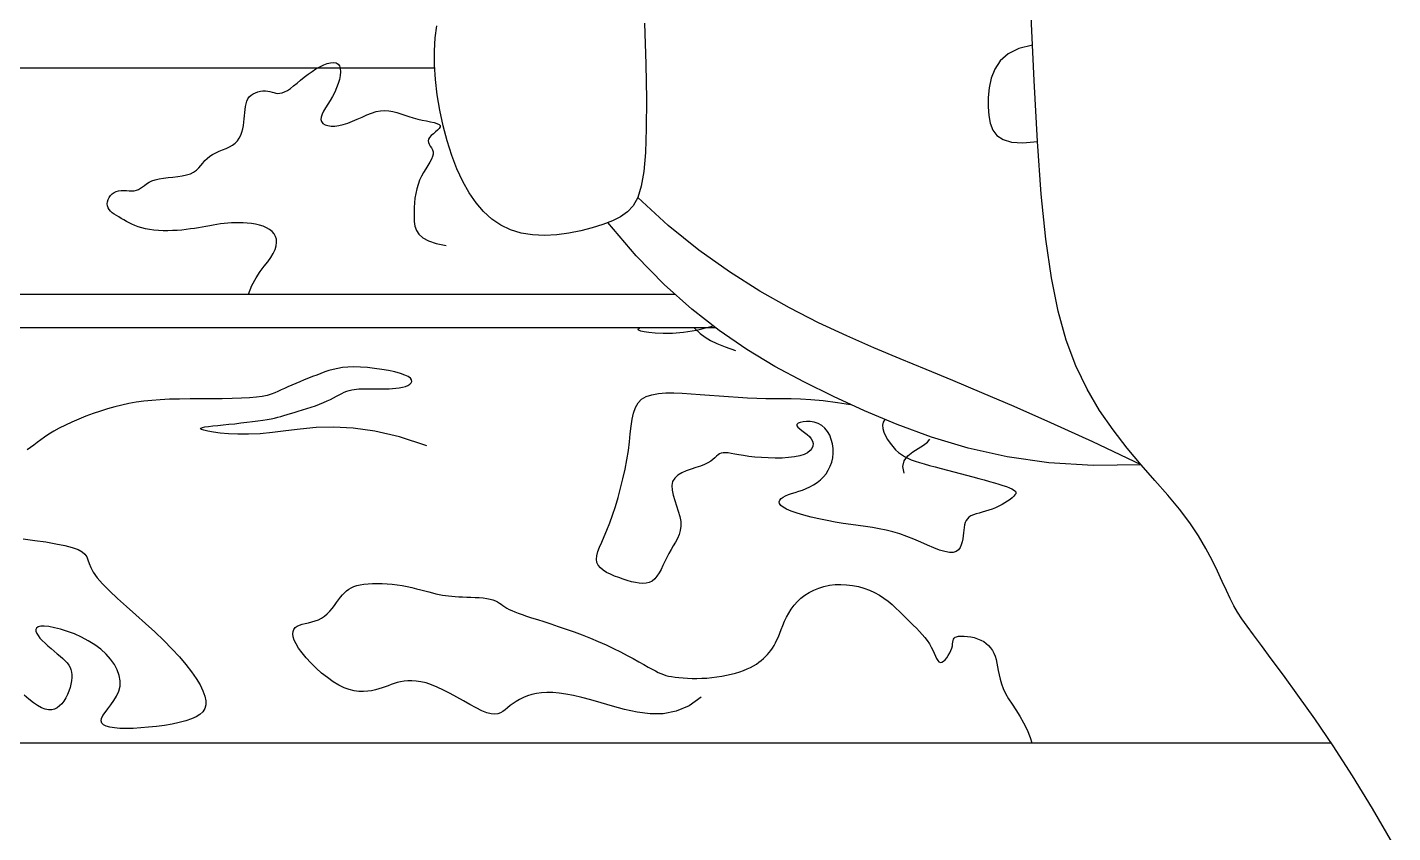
# Model space of a CAD drawing. Extents: x 560 to 725, y 213 to 408.
# Drawn here: x 673.17 to 719.8, y 298.46 to 325.99 of the extents above; entities that cross this region are included whole.
import ezdxf

# ---------------------------------------------------------------- set-up
doc = ezdxf.new("R2010")
doc.units = 0
doc.header["$LTSCALE"] = 10
doc.header["$MEASUREMENT"] = 0
for name, color, linetype in [('3', 3, 'CONTINUOUS'), ('4', 4, 'CONTINUOUS'), ('7', 7, 'CONTINUOUS')]:
    doc.layers.add(name, color=color, linetype=linetype)

msp = doc.modelspace()

# ---------------------------------------------------------------- linework, layer by layer
at = {"layer": '3'}
for p, q in [((622.854, 324.603), (687.081, 324.603)), ((619.779, 316.873), (695.291, 316.873))]:
    msp.add_line(p, q, dxfattribs=at)
for points in [[(707.5, 325.382), (707.034, 325.268), (706.672, 325.084), (706.402, 324.844), (706.212, 324.561), (706.088, 324.249), (706.017, 323.92), (705.988, 323.59), (705.987, 323.27), (706.006, 322.973), (706.053, 322.706), (706.142, 322.476), (706.286, 322.289), (706.497, 322.15), (706.789, 322.066), (707.176, 322.042), (707.668, 322.085)], [(680.717, 316.873), (680.84, 317.165), (680.979, 317.423), (681.119, 317.638), (681.254, 317.819), (681.378, 317.978), (681.485, 318.121), (681.569, 318.258), (681.629, 318.39), (681.667, 318.515), (681.682, 318.633), (681.676, 318.742), (681.648, 318.842), (681.6, 318.933), (681.532, 319.013), (681.445, 319.082), (681.341, 319.14), (681.224, 319.188), (681.097, 319.226), (680.961, 319.257), (680.822, 319.28), (680.68, 319.296), (680.54, 319.306), (680.404, 319.31), (680.272, 319.31), (680.143, 319.305), (680.016, 319.296), (679.891, 319.284), (679.767, 319.268), (679.644, 319.25), (679.52, 319.23), (679.396, 319.208), (679.27, 319.185), (679.142, 319.161), (679.01, 319.138), (678.876, 319.116), (678.737, 319.095), (678.593, 319.076), (678.444, 319.06), (678.289, 319.048), (678.129, 319.04), (677.968, 319.036), (677.807, 319.037), (677.648, 319.043), (677.494, 319.055), (677.346, 319.073), (677.206, 319.098), (677.077, 319.13), (676.957, 319.167), (676.845, 319.21), (676.741, 319.256), (676.643, 319.305), (676.55, 319.355), (676.461, 319.406), (676.375, 319.457), (676.291, 319.505), (676.211, 319.553), (676.136, 319.602), (676.068, 319.651), (676.009, 319.703), (675.961, 319.758), (675.925, 319.817), (675.903, 319.881), (675.897, 319.951), (675.905, 320.024), (675.927, 320.098), (675.962, 320.17), (676.008, 320.237), (676.065, 320.296), (676.131, 320.345), (676.205, 320.381), (676.286, 320.402), (676.373, 320.411), (676.462, 320.411), (676.553, 320.407), (676.644, 320.402), (676.732, 320.4), (676.817, 320.404), (676.895, 320.419), (676.966, 320.447), (677.032, 320.486), (677.098, 320.532), (677.166, 320.584), (677.241, 320.638), (677.325, 320.69), (677.423, 320.737), (677.537, 320.778), (677.67, 320.808), (677.819, 320.831), (677.977, 320.85), (678.14, 320.867), (678.303, 320.886), (678.46, 320.91), (678.606, 320.942), (678.736, 320.985), (678.847, 321.041), (678.941, 321.109), (679.022, 321.184), (679.095, 321.265), (679.165, 321.348), (679.236, 321.43), (679.312, 321.508), (679.398, 321.58), (679.496, 321.642), (679.605, 321.698), (679.721, 321.75), (679.839, 321.799), (679.957, 321.849), (680.07, 321.903), (680.174, 321.964), (680.267, 322.033), (680.344, 322.112), (680.407, 322.202), (680.457, 322.3), (680.497, 322.404), (680.527, 322.513), (680.549, 322.626), (680.566, 322.74), (680.578, 322.854), (680.588, 322.966), (680.597, 323.075), (680.607, 323.18), (680.621, 323.281), (680.64, 323.375), (680.666, 323.461), (680.701, 323.54), (680.748, 323.608), (680.808, 323.667), (680.878, 323.715), (680.956, 323.753), (681.04, 323.782), (681.127, 323.801), (681.214, 323.811), (681.3, 323.813), (681.381, 323.807), (681.456, 323.793), (681.526, 323.774), (681.592, 323.755), (681.659, 323.739), (681.726, 323.73), (681.797, 323.731), (681.873, 323.746), (681.957, 323.778), (682.05, 323.831), (682.152, 323.901), (682.262, 323.984), (682.379, 324.078), (682.501, 324.178), (682.628, 324.28), (682.759, 324.381), (682.892, 324.477), (683.027, 324.564), (683.161, 324.64), (683.291, 324.702), (683.414, 324.749), (683.527, 324.778), (683.628, 324.786), (683.713, 324.771), (683.78, 324.731), (683.826, 324.665), (683.853, 324.576), (683.86, 324.467), (683.851, 324.342), (683.826, 324.206), (683.785, 324.063), (683.732, 323.916), (683.667, 323.769), (683.591, 323.626), (683.511, 323.489), (683.429, 323.358), (683.353, 323.235), (683.286, 323.119), (683.234, 323.014), (683.202, 322.919), (683.195, 322.835), (683.216, 322.763), (683.265, 322.705), (683.338, 322.66), (683.432, 322.629), (683.544, 322.614), (683.671, 322.614), (683.811, 322.631), (683.96, 322.665), (684.115, 322.715), (684.274, 322.778), (684.437, 322.849), (684.601, 322.922), (684.764, 322.992), (684.925, 323.055), (685.083, 323.105), (685.235, 323.137), (685.38, 323.147), (685.52, 323.138), (685.657, 323.114), (685.792, 323.078), (685.927, 323.034), (686.063, 322.985), (686.204, 322.937), (686.349, 322.891), (686.501, 322.852), (686.653, 322.818), (686.801, 322.788), (686.938, 322.759), (687.059, 322.731), (687.158, 322.7), (687.229, 322.666), (687.265, 322.627), (687.265, 322.581), (687.233, 322.53), (687.178, 322.473), (687.11, 322.414), (687.036, 322.352), (686.965, 322.289), (686.907, 322.226), (686.869, 322.165), (686.857, 322.106), (686.869, 322.048), (686.895, 321.99), (686.931, 321.931), (686.969, 321.869), (687.003, 321.804), (687.025, 321.733), (687.029, 321.655), (687.011, 321.57), (686.972, 321.477), (686.917, 321.376), (686.851, 321.267), (686.778, 321.151), (686.704, 321.027), (686.632, 320.897), (686.566, 320.759), (686.512, 320.614), (686.468, 320.463), (686.434, 320.308), (686.408, 320.149), (686.391, 319.988), (686.38, 319.826), (686.376, 319.664), (686.378, 319.504), (686.385, 319.346), (686.408, 319.194), (686.457, 319.049), (686.544, 318.915), (686.678, 318.794), (686.871, 318.688), (687.135, 318.6), (687.479, 318.532)], [(696.599, 315.781), (696.511, 315.751), (696.019, 315.626), (695.585, 315.555), (695.206, 315.524), (694.883, 315.521), (694.615, 315.535), (694.4, 315.555), (694.238, 315.58), (694.123, 315.607), (694.056, 315.636), (694.031, 315.666), (694.047, 315.696), (694.102, 315.726), (694.104, 315.727)], [(695.941, 315.727), (695.97, 315.696), (696.149, 315.525), (696.319, 315.393), (696.504, 315.283), (696.724, 315.181), (697.001, 315.072), (697.357, 314.941)], [(686.813, 311.682), (685.877, 311.987), (685.041, 312.183), (684.295, 312.289), (683.627, 312.324), (683.028, 312.308), (682.488, 312.258), (681.995, 312.195), (681.54, 312.137), (681.115, 312.1), (680.721, 312.084), (680.361, 312.084), (680.039, 312.099), (679.758, 312.123), (679.522, 312.153), (679.334, 312.186), (679.197, 312.219), (679.114, 312.247), (679.081, 312.271), (679.093, 312.293), (679.146, 312.312), (679.235, 312.33), (679.355, 312.347), (679.501, 312.364), (679.669, 312.381), (679.854, 312.4), (680.05, 312.421), (680.254, 312.442), (680.46, 312.465), (680.664, 312.488), (680.861, 312.511), (681.046, 312.536), (681.215, 312.56), (681.364, 312.584), (681.495, 312.609), (681.614, 312.635), (681.723, 312.662), (681.829, 312.69), (681.933, 312.72), (682.042, 312.752), (682.159, 312.788), (682.286, 312.826), (682.423, 312.867), (682.567, 312.91), (682.714, 312.956), (682.862, 313.005), (683.008, 313.055), (683.149, 313.107), (683.282, 313.162), (683.405, 313.217), (683.518, 313.273), (683.624, 313.328), (683.723, 313.381), (683.817, 313.431), (683.906, 313.477), (683.993, 313.518), (684.079, 313.552), (684.164, 313.578), (684.249, 313.599), (684.332, 313.613), (684.412, 313.623), (684.49, 313.629), (684.564, 313.632), (684.633, 313.633), (684.697, 313.633), (684.756, 313.633), (684.81, 313.633), (684.864, 313.633), (684.919, 313.633), (684.978, 313.633), (685.043, 313.633), (685.117, 313.633), (685.202, 313.633), (685.299, 313.633), (685.408, 313.634), (685.523, 313.637), (685.641, 313.643), (685.759, 313.653), (685.874, 313.667), (685.982, 313.687), (686.08, 313.714), (686.164, 313.748), (686.231, 313.789), (686.277, 313.835), (686.298, 313.885), (686.291, 313.938), (686.252, 313.993), (686.177, 314.049), (686.064, 314.104), (685.91, 314.158), (685.721, 314.209), (685.506, 314.256), (685.273, 314.297), (685.03, 314.332), (684.785, 314.358), (684.547, 314.375), (684.323, 314.381), (684.12, 314.375), (683.937, 314.358), (683.77, 314.332), (683.615, 314.297), (683.47, 314.256), (683.33, 314.209), (683.192, 314.158), (683.054, 314.104), (682.911, 314.049), (682.766, 313.992), (682.621, 313.935), (682.476, 313.877), (682.335, 313.819), (682.198, 313.761), (682.068, 313.705), (681.947, 313.649), (681.835, 313.595), (681.727, 313.544), (681.616, 313.495), (681.494, 313.45), (681.354, 313.41), (681.19, 313.375), (680.994, 313.346), (680.759, 313.324), (680.482, 313.309), (680.167, 313.3), (679.826, 313.296), (679.466, 313.294), (679.097, 313.292), (678.727, 313.29), (678.367, 313.285), (678.026, 313.275), (677.709, 313.26), (677.416, 313.238), (677.142, 313.21), (676.883, 313.174), (676.634, 313.13), (676.392, 313.079), (676.152, 313.019), (675.91, 312.95), (675.664, 312.873), (675.415, 312.787), (675.167, 312.696), (674.924, 312.599), (674.689, 312.498), (674.466, 312.395), (674.259, 312.29), (674.072, 312.186), (673.905, 312.083), (673.758, 311.983), (673.626, 311.886), (673.504, 311.794), (673.389, 311.707), (673.278, 311.626), (673.165, 311.552)], [(702.455, 312.586), (702.454, 312.585), (702.401, 312.495), (702.38, 312.39), (702.389, 312.275), (702.423, 312.151), (702.478, 312.024), (702.55, 311.896), (702.634, 311.773), (702.727, 311.657), (702.824, 311.552), (702.922, 311.462), (703.022, 311.384), (703.127, 311.318), (703.239, 311.259), (703.36, 311.207), (703.492, 311.159), (703.638, 311.112), (703.8, 311.064), (703.98, 311.014), (704.174, 310.962), (704.38, 310.907), (704.594, 310.851), (704.812, 310.794), (705.031, 310.737), (705.249, 310.681), (705.46, 310.625), (705.663, 310.571), (705.855, 310.519), (706.035, 310.469), (706.202, 310.42), (706.355, 310.374), (706.492, 310.331), (706.612, 310.29), (706.713, 310.252), (706.795, 310.216), (706.857, 310.183), (706.901, 310.15), (706.927, 310.117), (706.935, 310.083), (706.926, 310.046), (706.901, 310.005), (706.859, 309.959), (706.803, 309.907), (706.734, 309.852), (706.652, 309.793), (706.56, 309.733), (706.46, 309.675), (706.354, 309.618), (706.242, 309.566), (706.127, 309.52), (706.011, 309.481), (705.895, 309.447), (705.782, 309.417), (705.674, 309.388), (705.572, 309.358), (705.48, 309.326), (705.398, 309.288), (705.33, 309.244), (705.276, 309.19), (705.235, 309.129), (705.205, 309.059), (705.183, 308.982), (705.168, 308.897), (705.156, 308.807), (705.146, 308.711), (705.135, 308.61), (705.12, 308.505), (705.1, 308.4), (705.07, 308.3), (705.027, 308.209), (704.968, 308.134), (704.89, 308.077), (704.789, 308.044), (704.663, 308.041), (704.509, 308.069), (704.33, 308.124), (704.13, 308.2), (703.914, 308.291), (703.686, 308.39), (703.45, 308.491), (703.21, 308.588), (702.97, 308.675), (702.734, 308.746), (702.501, 308.804), (702.268, 308.851), (702.033, 308.89), (701.794, 308.925), (701.549, 308.958), (701.297, 308.993), (701.034, 309.032), (700.761, 309.079), (700.482, 309.131), (700.206, 309.189), (699.938, 309.252), (699.686, 309.317), (699.458, 309.384), (699.259, 309.452), (699.098, 309.52), (698.979, 309.586), (698.9, 309.651), (698.859, 309.713), (698.85, 309.772), (698.87, 309.828), (698.915, 309.881), (698.981, 309.93), (699.065, 309.975), (699.163, 310.016), (699.272, 310.054), (699.39, 310.092), (699.515, 310.132), (699.643, 310.175), (699.772, 310.224), (699.901, 310.282), (700.025, 310.349), (700.144, 310.428), (700.255, 310.519), (700.357, 310.621), (700.448, 310.733), (700.527, 310.855), (700.593, 310.987), (700.643, 311.127), (700.676, 311.276), (700.691, 311.431), (700.689, 311.59), (700.668, 311.748), (700.629, 311.902), (700.573, 312.046), (700.5, 312.176), (700.409, 312.29), (700.302, 312.381), (700.179, 312.448), (700.046, 312.491), (699.911, 312.514), (699.781, 312.519), (699.663, 312.509), (699.565, 312.486), (699.493, 312.454), (699.456, 312.414), (699.457, 312.369), (699.491, 312.319), (699.55, 312.265), (699.627, 312.206), (699.712, 312.143), (699.799, 312.075), (699.879, 312.003), (699.944, 311.926), (699.987, 311.845), (700.006, 311.761), (700.001, 311.678), (699.968, 311.597), (699.909, 311.52), (699.82, 311.45), (699.702, 311.39), (699.553, 311.341), (699.374, 311.305), (699.169, 311.281), (698.947, 311.268), (698.713, 311.266), (698.476, 311.271), (698.242, 311.284), (698.019, 311.302), (697.812, 311.325), (697.629, 311.35), (697.468, 311.377), (697.328, 311.402), (697.206, 311.424), (697.101, 311.441), (697.011, 311.45), (696.934, 311.45), (696.869, 311.438), (696.811, 311.414), (696.759, 311.377), (696.707, 311.332), (696.651, 311.28), (696.586, 311.223), (696.509, 311.164), (696.415, 311.105), (696.299, 311.048), (696.159, 310.995), (696.003, 310.943), (695.838, 310.889), (695.675, 310.829), (695.521, 310.76), (695.386, 310.678), (695.279, 310.58), (695.209, 310.463), (695.181, 310.324), (695.19, 310.167), (695.226, 309.997), (695.28, 309.817), (695.342, 309.632), (695.403, 309.448), (695.454, 309.268), (695.485, 309.097), (695.49, 308.939), (695.47, 308.792), (695.43, 308.654), (695.374, 308.522), (695.306, 308.394), (695.231, 308.268), (695.154, 308.14), (695.079, 308.008), (695.008, 307.872), (694.942, 307.733), (694.877, 307.596), (694.812, 307.464), (694.745, 307.341), (694.674, 307.231), (694.596, 307.138), (694.509, 307.065), (694.412, 307.016), (694.306, 306.989), (694.191, 306.98), (694.068, 306.988), (693.938, 307.01), (693.802, 307.042), (693.661, 307.084), (693.517, 307.13), (693.369, 307.181), (693.223, 307.235), (693.083, 307.295), (692.953, 307.36), (692.838, 307.432), (692.741, 307.512), (692.667, 307.601), (692.622, 307.699), (692.606, 307.809), (692.619, 307.931), (692.656, 308.068), (692.713, 308.222), (692.786, 308.394), (692.871, 308.589), (692.964, 308.806), (693.061, 309.049), (693.158, 309.317), (693.254, 309.608), (693.346, 309.916), (693.433, 310.235), (693.513, 310.561), (693.585, 310.887), (693.646, 311.208), (693.696, 311.52), (693.732, 311.816), (693.762, 312.096), (693.791, 312.355), (693.826, 312.593), (693.873, 312.806), (693.938, 312.992), (694.029, 313.149), (694.151, 313.275), (694.31, 313.369), (694.503, 313.433), (694.726, 313.472), (694.975, 313.491), (695.246, 313.492), (695.536, 313.481), (695.839, 313.462), (696.153, 313.438), (696.473, 313.414), (696.796, 313.39), (697.121, 313.368), (697.445, 313.347), (697.766, 313.33), (698.08, 313.316), (698.387, 313.305), (698.683, 313.3), (698.969, 313.298), (699.261, 313.297), (699.576, 313.288), (699.933, 313.268), (700.349, 313.23), (700.844, 313.168), (701.279, 313.101)], [(703.117, 310.747), (703.067, 310.982), (703.117, 311.177), (703.24, 311.34), (703.41, 311.479), (703.597, 311.599), (703.776, 311.707), (703.918, 311.811), (703.996, 311.918)], [(673.025, 308.502), (673.421, 308.454), (673.795, 308.4), (674.138, 308.341), (674.443, 308.278), (674.7, 308.21), (674.902, 308.138), (675.043, 308.063), (675.136, 307.981), (675.196, 307.89), (675.239, 307.787), (675.281, 307.667), (675.336, 307.528), (675.422, 307.366), (675.552, 307.179), (675.74, 306.964), (675.977, 306.725), (676.253, 306.466), (676.557, 306.191), (676.878, 305.906), (677.204, 305.615), (677.526, 305.323), (677.83, 305.033), (678.109, 304.751), (678.36, 304.478), (678.582, 304.216), (678.774, 303.966), (678.936, 303.732), (679.066, 303.513), (679.164, 303.312), (679.23, 303.131), (679.262, 302.971), (679.261, 302.83), (679.227, 302.707), (679.161, 302.599), (679.062, 302.505), (678.932, 302.422), (678.771, 302.35), (678.579, 302.286), (678.357, 302.228), (678.112, 302.177), (677.851, 302.132), (677.58, 302.095), (677.307, 302.065), (677.039, 302.044), (676.783, 302.03), (676.545, 302.026), (676.332, 302.03), (676.147, 302.045), (675.991, 302.069), (675.866, 302.105), (675.772, 302.152), (675.712, 302.211), (675.687, 302.282), (675.699, 302.367), (675.747, 302.465), (675.823, 302.576), (675.918, 302.7), (676.022, 302.834), (676.125, 302.98), (676.218, 303.135), (676.291, 303.3), (676.333, 303.473), (676.338, 303.653), (676.306, 303.838), (676.239, 304.024), (676.14, 304.21), (676.011, 304.392), (675.855, 304.568), (675.674, 304.733), (675.471, 304.887), (675.249, 305.025), (675.014, 305.148), (674.774, 305.255), (674.535, 305.344), (674.306, 305.416), (674.094, 305.47), (673.904, 305.505), (673.746, 305.521), (673.624, 305.517), (673.538, 305.496), (673.484, 305.459), (673.459, 305.409), (673.462, 305.347), (673.488, 305.276), (673.535, 305.198), (673.6, 305.114), (673.68, 305.028), (673.772, 304.939), (673.873, 304.849), (673.978, 304.759), (674.085, 304.669), (674.19, 304.582), (674.29, 304.497), (674.381, 304.415), (674.46, 304.338), (674.528, 304.264), (674.583, 304.19), (674.627, 304.115), (674.659, 304.037), (674.681, 303.954), (674.691, 303.864), (674.69, 303.765), (674.679, 303.657), (674.657, 303.541), (674.626, 303.421), (674.586, 303.3), (674.538, 303.181), (674.482, 303.068), (674.418, 302.963), (674.348, 302.871), (674.272, 302.794), (674.189, 302.733), (674.099, 302.69), (674, 302.668), (673.894, 302.667), (673.778, 302.688), (673.653, 302.734), (673.518, 302.806), (673.373, 302.904), (673.219, 303.025), (673.06, 303.164)], [(696.185, 303.099), (695.77, 302.798), (695.335, 302.616), (694.889, 302.531), (694.44, 302.526), (693.995, 302.58), (693.563, 302.673), (693.151, 302.788), (692.768, 302.904), (692.42, 303.004), (692.105, 303.087), (691.82, 303.153), (691.562, 303.202), (691.328, 303.236), (691.114, 303.253), (690.917, 303.256), (690.734, 303.245), (690.562, 303.22), (690.401, 303.183), (690.251, 303.136), (690.112, 303.08), (689.983, 303.018), (689.865, 302.95), (689.757, 302.879), (689.66, 302.806), (689.573, 302.734), (689.492, 302.665), (689.412, 302.605), (689.329, 302.556), (689.237, 302.524), (689.132, 302.511), (689.008, 302.523), (688.863, 302.562), (688.691, 302.632), (688.498, 302.727), (688.287, 302.84), (688.065, 302.965), (687.838, 303.094), (687.609, 303.221), (687.385, 303.338), (687.17, 303.44), (686.97, 303.52), (686.785, 303.58), (686.612, 303.621), (686.452, 303.645), (686.304, 303.655), (686.166, 303.653), (686.037, 303.64), (685.918, 303.619), (685.805, 303.592), (685.698, 303.56), (685.595, 303.524), (685.492, 303.487), (685.39, 303.449), (685.284, 303.411), (685.173, 303.375), (685.055, 303.343), (684.929, 303.315), (684.793, 303.295), (684.649, 303.285), (684.496, 303.29), (684.335, 303.311), (684.165, 303.352), (683.988, 303.415), (683.802, 303.505), (683.61, 303.622), (683.415, 303.763), (683.221, 303.921), (683.033, 304.09), (682.856, 304.266), (682.695, 304.442), (682.553, 304.613), (682.435, 304.773), (682.346, 304.917), (682.284, 305.045), (682.247, 305.158), (682.234, 305.257), (682.243, 305.341), (682.273, 305.413), (682.321, 305.473), (682.387, 305.521), (682.467, 305.559), (682.56, 305.589), (682.662, 305.615), (682.771, 305.641), (682.884, 305.668), (682.998, 305.701), (683.109, 305.743), (683.216, 305.797), (683.316, 305.865), (683.41, 305.946), (683.497, 306.035), (683.578, 306.131), (683.656, 306.229), (683.729, 306.328), (683.799, 306.423), (683.867, 306.513), (683.934, 306.593), (684.001, 306.665), (684.071, 306.729), (684.146, 306.785), (684.228, 306.833), (684.318, 306.874), (684.42, 306.908), (684.534, 306.935), (684.664, 306.957), (684.806, 306.972), (684.959, 306.981), (685.12, 306.984), (685.288, 306.981), (685.459, 306.972), (685.632, 306.957), (685.804, 306.935), (685.973, 306.908), (686.138, 306.876), (686.299, 306.841), (686.455, 306.803), (686.604, 306.765), (686.746, 306.727), (686.881, 306.691), (687.008, 306.659), (687.126, 306.631), (687.237, 306.607), (687.344, 306.586), (687.449, 306.569), (687.555, 306.556), (687.664, 306.545), (687.78, 306.536), (687.903, 306.529), (688.036, 306.523), (688.176, 306.518), (688.32, 306.513), (688.464, 306.506), (688.605, 306.498), (688.74, 306.485), (688.865, 306.469), (688.977, 306.448), (689.073, 306.42), (689.155, 306.388), (689.227, 306.351), (689.292, 306.311), (689.353, 306.269), (689.414, 306.226), (689.477, 306.182), (689.546, 306.139), (689.624, 306.097), (689.713, 306.055), (689.816, 306.012), (689.933, 305.968), (690.066, 305.921), (690.219, 305.869), (690.392, 305.812), (690.588, 305.748), (690.807, 305.678), (691.046, 305.6), (691.301, 305.515), (691.568, 305.423), (691.843, 305.326), (692.121, 305.223), (692.398, 305.114), (692.67, 305.001), (692.934, 304.883), (693.187, 304.763), (693.427, 304.643), (693.653, 304.525), (693.863, 304.412), (694.055, 304.306), (694.227, 304.209), (694.379, 304.123), (694.509, 304.05), (694.62, 303.99), (694.718, 303.94), (694.808, 303.899), (694.894, 303.866), (694.981, 303.839), (695.073, 303.817), (695.176, 303.798), (695.293, 303.78), (695.424, 303.765), (695.566, 303.752), (695.717, 303.743), (695.876, 303.737), (696.041, 303.736), (696.21, 303.74), (696.38, 303.749), (696.551, 303.764), (696.72, 303.785), (696.887, 303.811), (697.05, 303.842), (697.207, 303.878), (697.357, 303.918), (697.5, 303.962), (697.633, 304.009), (697.756, 304.059), (697.869, 304.112), (697.973, 304.168), (698.069, 304.226), (698.156, 304.287), (698.237, 304.35), (698.312, 304.414), (698.382, 304.48), (698.447, 304.548), (698.508, 304.619), (698.565, 304.694), (698.62, 304.773), (698.672, 304.859), (698.723, 304.951), (698.772, 305.053), (698.821, 305.163), (698.87, 305.284), (698.921, 305.413), (698.975, 305.548), (699.035, 305.688), (699.101, 305.828), (699.176, 305.968), (699.261, 306.105), (699.358, 306.236), (699.469, 306.36), (699.592, 306.475), (699.728, 306.581), (699.875, 306.675), (700.033, 306.757), (700.2, 306.826), (700.377, 306.88), (700.562, 306.919), (700.755, 306.941), (700.953, 306.947), (701.153, 306.938), (701.353, 306.913), (701.552, 306.874), (701.745, 306.821), (701.932, 306.754), (702.108, 306.675), (702.273, 306.584), (702.427, 306.483), (702.572, 306.374), (702.708, 306.259), (702.838, 306.14), (702.962, 306.019), (703.081, 305.899), (703.198, 305.781), (703.313, 305.667), (703.426, 305.557), (703.534, 305.45), (703.638, 305.344), (703.735, 305.239), (703.825, 305.134), (703.907, 305.028), (703.979, 304.919), (704.041, 304.809), (704.095, 304.699), (704.142, 304.594), (704.185, 304.499), (704.225, 304.416), (704.265, 304.35), (704.307, 304.305), (704.354, 304.285), (704.405, 304.293), (704.46, 304.325), (704.517, 304.377), (704.573, 304.444), (704.626, 304.522), (704.674, 304.605), (704.714, 304.691), (704.744, 304.773), (704.763, 304.849), (704.774, 304.916), (704.781, 304.977), (704.789, 305.029), (704.801, 305.074), (704.822, 305.111), (704.856, 305.141), (704.907, 305.163), (704.978, 305.178), (705.066, 305.184), (705.168, 305.183), (705.279, 305.173), (705.395, 305.155), (705.513, 305.129), (705.628, 305.094), (705.737, 305.049), (705.835, 304.996), (705.923, 304.934), (706.002, 304.863), (706.07, 304.783), (706.13, 304.695), (706.181, 304.599), (706.223, 304.495), (706.257, 304.383), (706.285, 304.263), (706.308, 304.136), (706.332, 304.002), (706.359, 303.86), (706.394, 303.711), (706.44, 303.554), (706.502, 303.391), (706.583, 303.221), (706.685, 303.043), (706.803, 302.857), (706.932, 302.659), (707.065, 302.449), (707.195, 302.224), (707.317, 301.983), (707.424, 301.722), (707.48, 301.54)]]:
    msp.add_lwpolyline(points, dxfattribs=at)
at = {"layer": '4'}
msp.add_line((594.312, 301.54), (717.694, 301.54), dxfattribs=at)
for points in [[(719.804, 298.095), (719.115, 299.295), (718.43, 300.412), (717.766, 301.435), (717.14, 302.355), (716.569, 303.163), (716.07, 303.85), (715.655, 304.411), (715.318, 304.862), (715.047, 305.226), (714.828, 305.522), (714.652, 305.772), (714.505, 305.999), (714.376, 306.222), (714.252, 306.463), (714.123, 306.74), (713.982, 307.053), (713.822, 307.399), (713.637, 307.775), (713.421, 308.178), (713.167, 308.605), (712.87, 309.053), (712.523, 309.519), (712.123, 310.001), (711.682, 310.505), (711.214, 311.039), (710.734, 311.61), (710.255, 312.226), (709.793, 312.896), (709.363, 313.625), (708.979, 314.422), (708.651, 315.3), (708.377, 316.29), (708.148, 317.427), (707.959, 318.748), (707.801, 320.288), (707.668, 322.085), (707.553, 324.174), (707.448, 326.591)], [(694.252, 326.124), (694.291, 324.732), (694.311, 323.535), (694.308, 322.531), (694.281, 321.714), (694.225, 321.065), (694.139, 320.56), (694.02, 320.176), (693.864, 319.889), (693.67, 319.676), (693.434, 319.513), (693.154, 319.378), (692.829, 319.251), (692.466, 319.133), (692.076, 319.031), (691.667, 318.95), (691.249, 318.896), (690.832, 318.875), (690.424, 318.893), (690.036, 318.955), (689.675, 319.066), (689.342, 319.227), (689.034, 319.435), (688.752, 319.69), (688.493, 319.99), (688.256, 320.334), (688.039, 320.72), (687.843, 321.147), (687.664, 321.612), (687.506, 322.107), (687.369, 322.623), (687.256, 323.151), (687.168, 323.68), (687.107, 324.202), (687.074, 324.706), (687.073, 325.184), (687.102, 325.628), (687.157, 326.039)], [(711.214, 311.039), (709.578, 311.01), (708.054, 311.106), (706.632, 311.312), (705.301, 311.609), (704.053, 311.98), (702.878, 312.408), (701.765, 312.876), (700.705, 313.367), (699.688, 313.869), (698.705, 314.398), (697.747, 314.975), (696.803, 315.621), (695.865, 316.356), (694.924, 317.203), (693.969, 318.182), (692.991, 319.314)]]:
    msp.add_lwpolyline(points, dxfattribs=at)
at = {"layer": '7'}
msp.add_line((615.981, 315.727), (696.668, 315.727), dxfattribs=at)
msp.add_lwpolyline([(711.214, 311.039), (709.557, 311.82), (708.124, 312.475), (706.877, 313.028), (705.776, 313.5), (704.785, 313.914), (703.866, 314.293), (702.979, 314.66), (702.087, 315.035), (701.159, 315.442), (700.195, 315.893), (699.202, 316.399), (698.185, 316.973), (697.151, 317.626), (696.108, 318.369), (695.062, 319.215), (694.02, 320.176)], dxfattribs=at)

doc.saveas('drawing.dxf')
